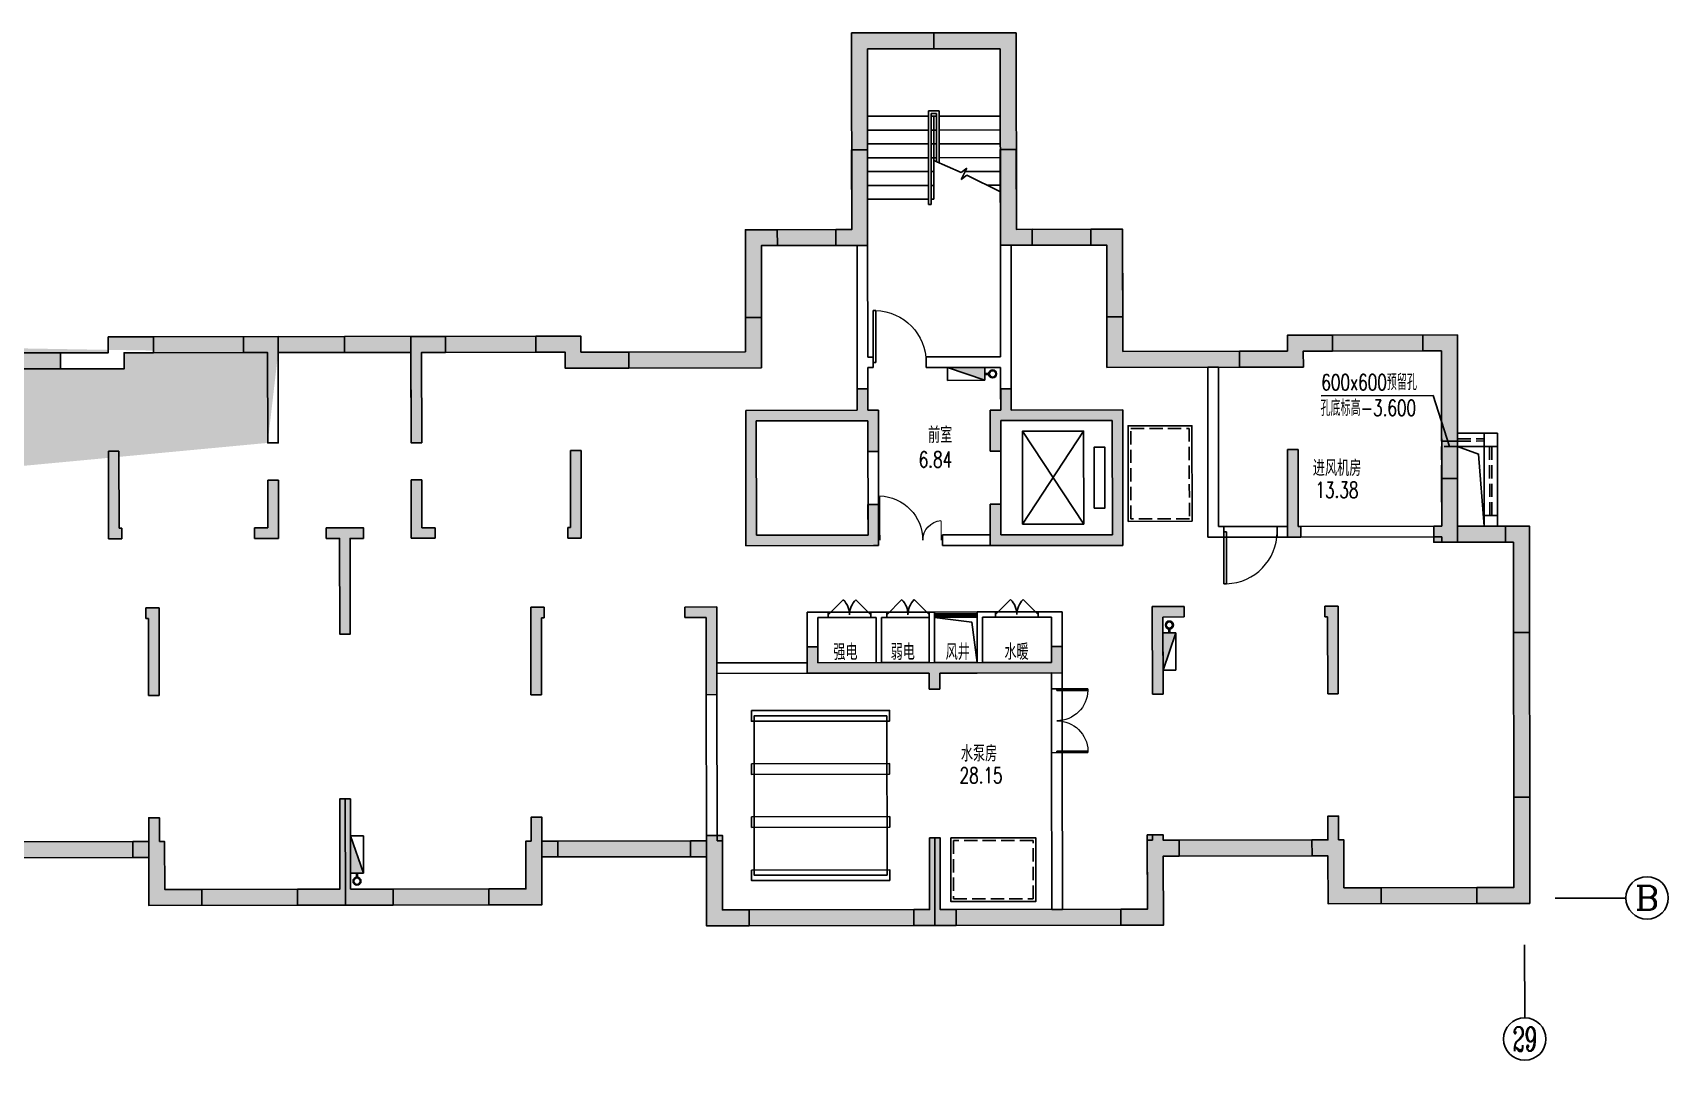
# Model space of a CAD drawing. Extents: x 791398 to 2325386, y -987887 to -518217.
# Drawn here: x 1676130 to 1706922, y -873094 to -853756 of the extents above; entities that cross this region are included whole.
import ezdxf
from ezdxf.enums import TextEntityAlignment as Align

# ---------------------------------------------------------------- set-up
doc = ezdxf.new("R2010")
doc.units = 0
doc.header["$LTSCALE"] = 1000
doc.header["$MEASUREMENT"] = 0
doc.linetypes.add('BORDER', pattern=[1.75, 0.5, -0.25, 0.5, -0.25, 0, -0.25])
doc.linetypes.add('DASH', pattern=[0.35, 0.25, -0.1])
for name, color, linetype in [('AXIS', 3, 'Continuous'), ('AXIS_TEXT', 7, 'Continuous'), ('JPS-J', 6, 'Continuous'), ('JPS-X', 1, 'BORDER'), ('JPS-XHS', 7, 'Continuous'), ('LVTRY', 6, 'Continuous'), ('PUB_DIM', 3, 'Continuous'), ('solid', 253, 'Continuous'), ('SPACE', 7, 'Continuous'), ('STAIR', 9, 'Continuous'), ('TEXT', 7, 'Continuous'), ('WALL', 8, 'Continuous'), ('wall-jg', 1, 'Continuous'), ('WINDOW', 8, 'Continuous')]:
    doc.layers.add(name, color=color, linetype=linetype)
doc.styles.add('_TCH_AXIS', font='COMPLEX', dxfattribs={"bigfont": 'GBCBIG'})
doc.styles.add('_TCH_SPACE', font='SIMPLEX', dxfattribs={"bigfont": 'GBCBIG'})
doc.styles.add('TEXT', font='tjromans.shx', dxfattribs={"width": 0.8, "height": 400, "bigfont": 'tjhztxt.shx'})

# ---------------------------------------------------------------- blocks, each defined once
blk = doc.blocks.new('FF')
at = {"linetype": 'Continuous'}
for radius in [75, 60]:
    blk.add_circle((0, 0), radius, dxfattribs=at)
blk = doc.blocks.new('DXHS')
at = {"layer": 'JPS-XHS'}
blk.add_hatch(color=256, dxfattribs=at).paths.add_polyline_path([(-350, 240), (-350, 0), (350, 0)])
at = {"layer": 'JPS-XHS', "linetype": 'Continuous'}
for p, q in [((-350, 240), (-350, 0)), ((-350, 240), (350, 240)), ((-350, 0), (350, 0)), ((350, 240), (350, 0))]:
    blk.add_line(p, q, dxfattribs=at)
at = {"layer": 'JPS-XHS'}
blk.add_line((-350, 240), (350, 0), dxfattribs=at)
blk = doc.blocks.new('$DorLib2D$00000001')
for p, q in [((0.45, 0.975), (0.5, 0.975)), ((0.45, 0), (0.45, 0.975)), ((0.5, 0), (0.5, 0.975)), ((0.5, 0), (0.45, 0))]:
    blk.add_line(p, q)
at = {"lineweight": 13}
blk.add_arc((0.475, 0), 0.975, 91.4693, 180, dxfattribs=at)
blk = doc.blocks.new('$DorLib2D$00000002')
for p, q in [((-0.5, 0), (-0.5, 0.4875)), ((-0.475, 0.4875), (-0.5, 0.4875)), ((-0.475, 0), (-0.475, 0.4875)), ((0.475, 0), (0.475, 0.4875)), ((0.475, 0.4875), (0.5, 0.4875)), ((0.5, 0), (0.5, 0.4875)), ((-0.5, 0), (-0.475, 0)), ((0.5, 0), (0.475, 0))]:
    blk.add_line(p, q)
at = {"lineweight": 13}
for centre, start, end in [((-0.4875, 0), 0, 88.53072), ((0.4875, 0), 91.46928, 180)]:
    blk.add_arc(centre, 0.4875, start, end, dxfattribs=at)
blk = doc.blocks.new('$DorLib2D$00000116')
at = {"color": 0}
for p, q in [((-0.5, 0), (-0.146, 0.354)), ((0.5, 0), (0.146, 0.354))]:
    blk.add_line(p, q, dxfattribs=at)
for centre, start, end in [((-0.5, 0), 0, 45), ((0.5, 0), 135, 180)]:
    blk.add_arc(centre, 0.5, start, end, dxfattribs=at)
blk = doc.blocks.new('$WINLIB2D$00000001')
for p, q in [((-0.5, 0.5), (0.5, 0.5)), ((-0.5, 0.5), (-0.5, -0.5)), ((0.5, -0.5), (0.5, 0.5)), ((0.5, 0.167), (-0.5, 0.167)), ((0.5, -0.167), (-0.5, -0.167)), ((-0.5, -0.5), (0.5, -0.5))]:
    blk.add_line(p, q)
blk = doc.blocks.new('$DorLib2D$00000025')
at = {"const_width": 0.02}
for points in [[(0.481, -0.001), (0.481, 0.691)], [(-0.481, 0.001), (-0.481, 0.308)]]:
    blk.add_lwpolyline(points, dxfattribs=at)
at = {"lineweight": 13}
for centre, radius, start, end in [((0.505, -0.002), 0.699, 91.9397, 179.7238), ((-0.501, 0.003), 0.307, 359.7899, 85.7508)]:
    blk.add_arc(centre, radius, start, end, dxfattribs=at)

msp = doc.modelspace()

# ---------------------------------------------------------------- hatches: boundary and pattern name
at = {"layer": 'solid'}
h = msp.add_hatch(color=256, dxfattribs=at)
h.paths.add_polyline_path([(1691543, -853760), (1691546, -855960), (1691846, -855959), (1691843, -854059), (1693093, -854058), (1693093, -853758)])
h.paths.add_polyline_path([(1694643, -853756), (1693093, -853758), (1693093, -854058), (1694343, -854056), (1694346, -855956), (1694646, -855956)])
h = msp.add_hatch(color=256, dxfattribs=at)
h.paths.add_polyline_path([(1661051, -859503), (1661701, -859502), (1661701, -859802), (1661351, -859802), (1661354, -861502), (1661054, -861503)])
h.paths.add_polyline_path([(1661356, -863102), (1661506, -863102), (1661506, -863402), (1661056, -863403), (1661055, -862203), (1661355, -862202)], flags=17)
h.paths.add_polyline_path([(1665151, -859797), (1665152, -860097), (1663952, -860098), (1663951, -859798), (1663401, -859799), (1663401, -859499), (1664251, -859498), (1664251, -859798)])
h.paths.add_polyline_path([(1672749, -857786), (1672149, -857787), (1672146, -856187), (1672146, -856187), (1672146, -855987), (1672446, -855987), (1672448, -857487), (1672748, -857486)])
h.paths.add_polyline_path([(1673848, -857485), (1674448, -857484), (1674450, -859134), (1674150, -859134), (1674149, -857784), (1673849, -857785)])
h.paths.add_polyline_path([(1669049, -857791), (1669649, -857790), (1669646, -856190), (1669646, -856190), (1669646, -855990), (1669346, -855991), (1669348, -857491), (1669048, -857491)])
h.paths.add_polyline_path([(1667948, -857493), (1667348, -857494), (1667350, -859144), (1667650, -859143), (1667649, -857793), (1667949, -857793)])
h.paths.add_polyline_path([(1676651, -859781), (1676652, -860081), (1677852, -860079), (1677851, -859779), (1678401, -859778), (1678401, -859478), (1677551, -859479), (1677551, -859779)])
h.paths.add_polyline_path([(1680751, -859475), (1680754, -861475), (1680554, -861475), (1680551, -859775), (1680101, -859776), (1680101, -859476)])
edge = h.paths.add_edge_path()
edge.add_line((1663952, -860098), (1663951, -859798))
edge.add_line((1664251, -859798), (1664251, -859498))
edge.add_line((1680551, -859775), (1680554, -861475))
edge.add_line((1680751, -859775), (1680754, -861475))
edge.add_line((1680754, -861475), (1680554, -861475))
edge.add_line((1660006, -863404), (1660009, -865104))
edge.add_line((1660009, -865104), (1659709, -865104))
edge.add_line((1659709, -865104), (1659706, -863104))
h = msp.add_hatch(color=256, dxfattribs=at)
h.paths.add_polyline_path([(1683251, -859471), (1683254, -861471), (1683454, -861471), (1683451, -859771), (1683901, -859771), (1683901, -859471)])
h.paths.add_polyline_path([(1687351, -859766), (1687352, -860066), (1686152, -860067), (1686151, -859767), (1685601, -859768), (1685601, -859468), (1686451, -859467), (1686451, -859767)])
h.paths.add_polyline_path([(1690148, -857462), (1689548, -857463), (1689550, -859113), (1689850, -859112), (1689849, -857762), (1690149, -857762)])
h.paths.add_polyline_path([(1691249, -857760), (1691849, -857759), (1691846, -856159), (1691846, -856159), (1691846, -855959), (1691546, -855960), (1691548, -857460), (1691248, -857460)])
h.paths.add_polyline_path([(1694949, -857755), (1694349, -857756), (1694346, -856156), (1694346, -856156), (1694346, -855956), (1694646, -855956), (1694648, -857456), (1694948, -857455)])
h.paths.add_polyline_path([(1696048, -857454), (1696648, -857453), (1696650, -859103), (1696350, -859103), (1696349, -857753), (1696049, -857754)])
h.paths.add_polyline_path([(1698851, -859750), (1698852, -860050), (1700052, -860048), (1700051, -859748), (1700601, -859747), (1700601, -859447), (1699751, -859448), (1699751, -859748)])
h = msp.add_hatch(color=256, dxfattribs=at)
h.paths.add_polyline_path([(1672748, -857486), (1672749, -857786), (1673849, -857785), (1673848, -857485)])
h.paths.add_polyline_path([(1676652, -860081), (1676651, -859781), (1674451, -859784), (1674450, -859134), (1674150, -859134), (1674152, -860084)])
h.paths.add_polyline_path([(1678401, -859478), (1678401, -859778), (1680101, -859776), (1680101, -859476)])
h.paths.add_polyline_path([(1680751, -859475), (1680751, -859775), (1682001, -859773), (1682001, -859473)])
h = msp.add_hatch(color=256, dxfattribs=at)
h.paths.add_polyline_path([(1683251, -859771), (1683251, -859471), (1682001, -859473), (1682001, -859773)])
h.paths.add_polyline_path([(1685601, -859768), (1685601, -859468), (1683901, -859471), (1683901, -859771)])
h.paths.add_polyline_path([(1689852, -860062), (1689850, -859112), (1689550, -859113), (1689551, -859763), (1687351, -859766), (1687352, -860066)])
h.paths.add_polyline_path([(1690148, -857462), (1690149, -857762), (1691249, -857760), (1691248, -857460)])
h = msp.add_hatch(color=256, dxfattribs=at)
h.paths.add_polyline_path([(1696048, -857454), (1694948, -857455), (1694949, -857755), (1696049, -857754)])
h.paths.add_polyline_path([(1698851, -859750), (1696651, -859753), (1696650, -859103), (1696350, -859103), (1696352, -860053), (1698852, -860050)])
for points in [[(1702301, -859745), (1702301, -859445), (1700601, -859447), (1700601, -859747)], [(1702951, -859444), (1702301, -859445), (1702301, -859745), (1702651, -859744), (1702654, -861444), (1702954, -861444)], [(1677556, -863279), (1677806, -863279), (1677806, -863079), (1677756, -863079), (1677754, -861629), (1677554, -861629)], [(1686454, -861617), (1686254, -861617), (1686256, -863067), (1686206, -863067), (1686206, -863267), (1686456, -863267)], [(1699956, -863048), (1699954, -861598), (1699754, -861598), (1699756, -863248), (1700006, -863248), (1700006, -863048)], [(1702656, -863044), (1702506, -863045), (1702506, -863345), (1702956, -863344), (1702955, -862144), (1702655, -862144)], [(1704006, -863342), (1703856, -863343), (1703856, -863043), (1704306, -863042), (1704309, -865042), (1704009, -865042)], [(1678508, -864578), (1678258, -864578), (1678258, -864778), (1678308, -864778), (1678310, -866228), (1678510, -866228)], [(1685510, -866218), (1685710, -866218), (1685708, -864768), (1685758, -864768), (1685758, -864568), (1685508, -864568)], [(1689008, -864563), (1688408, -864564), (1688408, -864764), (1688808, -864764), (1688810, -866214), (1689010, -866213)], [(1697408, -864752), (1697808, -864751), (1697808, -864551), (1697208, -864552), (1697210, -866202), (1697410, -866202)], [(1700510, -866197), (1700710, -866197), (1700708, -864547), (1700458, -864547), (1700458, -864747), (1700508, -864747)], [(1690910, -865611), (1690909, -865311), (1690709, -865311), (1690710, -865811), (1693010, -865808), (1693010, -866108), (1693210, -866108), (1693210, -865808), (1695510, -865804), (1695509, -865304), (1695309, -865305), (1695310, -865605)], [(1682113, -868173), (1682115, -869873), (1682915, -869872), (1682916, -870172), (1681116, -870174), (1681115, -869874), (1681915, -869873), (1681913, -868173)], [(1704316, -870142), (1703316, -870143), (1703315, -869843), (1704015, -869842), (1704013, -868142), (1704313, -868142)], [(1678514, -868978), (1678614, -868978), (1678615, -869878), (1679315, -869877), (1679316, -870177), (1678316, -870178), (1678315, -869278), (1678015, -869279), (1678014, -868979), (1678314, -868978), (1678314, -868528), (1678514, -868528)], [(1685514, -868968), (1685414, -868968), (1685415, -869868), (1684715, -869869), (1684716, -870169), (1685716, -870168), (1685715, -869268), (1686015, -869268), (1686014, -868968), (1685714, -868968), (1685714, -868518), (1685514, -868518)], [(1700714, -868947), (1700814, -868947), (1700815, -869847), (1701515, -869846), (1701516, -870146), (1700516, -870147), (1700515, -869247), (1700215, -869248), (1700214, -868948), (1700514, -868947), (1700514, -868497), (1700714, -868497)], [(1688814, -868964), (1688814, -868864), (1689114, -868863), (1689116, -870263), (1689616, -870263), (1689616, -870563), (1688816, -870564), (1688815, -869264), (1688515, -869264), (1688514, -868964)], [(1693516, -870257), (1693216, -870258), (1693214, -868908), (1693014, -868908), (1693016, -870258), (1692716, -870258), (1692716, -870558), (1693516, -870557)], [(1697414, -868852), (1697114, -868852), (1697116, -870252), (1696616, -870253), (1696616, -870553), (1697416, -870552), (1697415, -869252), (1697715, -869251), (1697714, -868951), (1697414, -868952)]]:
    msp.add_hatch(color=256, dxfattribs=at).paths.add_polyline_path(points)
h = msp.add_hatch(color=256, dxfattribs=at)
h.paths.add_polyline_path([(1689553, -860863), (1689556, -863413), (1692056, -863409), (1692055, -862634), (1691855, -862634), (1691856, -863209), (1689756, -863212), (1689753, -861062), (1691853, -861059), (1691854, -861634), (1692054, -861634), (1692053, -860859), (1691853, -860859), (1691852, -860459), (1691652, -860460), (1691653, -860860)])
h.paths.add_polyline_path([(1694352, -860456), (1694353, -860856), (1694153, -860856), (1694154, -861631), (1694354, -861631), (1694353, -861056), (1696453, -861053), (1696456, -863203), (1694356, -863206), (1694355, -862631), (1694155, -862631), (1694156, -863406), (1696656, -863403), (1696653, -860853), (1694553, -860856), (1694552, -860456)])
h = msp.add_hatch(color=256, dxfattribs=at)
h.paths.add_polyline_path([(1704013, -868142), (1704313, -868142), (1704309, -865042), (1704009, -865042)])
h.paths.add_polyline_path([(1702956, -863044), (1702956, -863344), (1703856, -863343), (1703856, -863043)])
h.paths.add_polyline_path([(1702655, -862144), (1702955, -862144), (1702954, -861444), (1702654, -861444)])
h = msp.add_hatch(color=256, dxfattribs=at)
h.paths.add_polyline_path([(1680555, -862175), (1680556, -863075), (1680306, -863076), (1680306, -863276), (1680756, -863275), (1680755, -862175)])
h.paths.add_polyline_path([(1681656, -863074), (1681656, -863274), (1681906, -863274), (1681909, -865073), (1682109, -865073), (1682106, -863273), (1682356, -863273), (1682356, -863073)])
h.paths.add_polyline_path([(1683255, -862171), (1683256, -863271), (1683706, -863271), (1683706, -863071), (1683456, -863071), (1683455, -862171)])
h = msp.add_hatch(color=256, dxfattribs=at)
h.paths.add_polyline_path([(1703315, -869843), (1701515, -869846), (1701516, -870146), (1703316, -870143)])
h.paths.add_polyline_path([(1700214, -868948), (1697714, -868951), (1697715, -869251), (1700215, -869248)])
h.paths.add_polyline_path([(1696616, -870253), (1693516, -870257), (1693516, -870557), (1696616, -870553)])
h = msp.add_hatch(color=256, dxfattribs=at)
h.paths.add_polyline_path([(1679315, -869877), (1679316, -870177), (1681116, -870174), (1681115, -869874)])
h.paths.add_polyline_path([(1675514, -868982), (1675515, -869282), (1678015, -869279), (1678014, -868979)])
h.paths.add_polyline_path([(1674416, -870584), (1674416, -870284), (1671316, -870288), (1671316, -870588)])
h = msp.add_hatch(color=256, dxfattribs=at)
h.paths.add_polyline_path([(1689616, -870263), (1689616, -870563), (1692716, -870558), (1692716, -870258)])
h.paths.add_polyline_path([(1686014, -868968), (1686015, -869268), (1688515, -869264), (1688514, -868964)])
h.paths.add_polyline_path([(1684716, -870169), (1684715, -869869), (1682915, -869872), (1682916, -870172)])

# ---------------------------------------------------------------- linework, layer by layer
at = {"layer": 'AXIS'}
for p, q in [((1704792, -870041), (1706122, -870040)), ((1704217, -870924), (1704219, -872294))]:
    msp.add_line(p, q, dxfattribs=at)
for centre in [(1706522, -870039), (1704219, -872694)]:
    msp.add_circle(centre, 400, dxfattribs=at)
at = {"layer": 'JPS-J'}
for points in [[(1689661, -866513), (1689661, -866713), (1692261, -866709), (1692261, -866509)], [(1692211, -866609), (1689711, -866612), (1689715, -869612), (1692215, -869609)], [(1689662, -867513), (1689662, -867713), (1692262, -867709), (1692262, -867509)], [(1689664, -868513), (1689664, -868713), (1692264, -868709), (1692264, -868509)], [(1689665, -869513), (1689665, -869713), (1692265, -869709), (1692265, -869509)]]:
    msp.add_lwpolyline(points, close=True, dxfattribs=at)
at = {"layer": 'JPS-X', "const_width": 50}
for points in [[(1694127, -860176), (1694052, -860176)], [(1697529, -864977), (1697529, -865052)], [(1682235, -869648), (1682235, -869573)]]:
    msp.add_lwpolyline(points, dxfattribs=at)
at = {"layer": 'LVTRY'}
msp.add_lwpolyline([(1693910, -865607), (1693811, -864851), (1693108, -864758)], dxfattribs=at)
at = {"layer": 'PUB_DIM'}
msp.add_lwpolyline([(1702800, -861544), (1702493, -860584), (1700386, -860587)], dxfattribs=at)
at = {"layer": 'solid'}
for p, q in [((1693093, -854058), (1693093, -853758)), ((1682001, -859773), (1682001, -859473)), ((1682001, -859773), (1682001, -859473)), ((1682016, -870173), (1682013, -868173)), ((1682016, -870173), (1682013, -868173)), ((1693116, -870558), (1693114, -868908)), ((1678315, -869278), (1678314, -868978)), ((1685715, -869268), (1685714, -868968)), ((1688815, -869264), (1688814, -868964))]:
    msp.add_line(p, q, dxfattribs=at)
at = {"layer": 'STAIR'}
for p, q in [((1692995, -855328), (1691845, -855329)), ((1692995, -855228), (1693195, -855228)), ((1692995, -855228), (1692997, -856988)), ((1693045, -855278), (1693047, -856988)), ((1693045, -855278), (1693145, -855278)), ((1693095, -855328), (1693045, -855328)), ((1693095, -855328), (1693096, -856161)), ((1693095, -855328), (1693145, -855328)), ((1693095, -855328), (1693097, -856888)), ((1693145, -855278), (1693146, -856183)), ((1693195, -855228), (1693196, -856206)), ((1693195, -855328), (1694345, -855326)), ((1692996, -855588), (1691846, -855589)), ((1693096, -855588), (1693046, -855588)), ((1693096, -855588), (1693146, -855588)), ((1693196, -855588), (1694346, -855586)), ((1692996, -855848), (1691846, -855849)), ((1693096, -855848), (1693046, -855848)), ((1693096, -855848), (1693146, -855848)), ((1693196, -855848), (1694346, -855846)), ((1692996, -856108), (1691846, -856109)), ((1693096, -856108), (1693046, -856108)), ((1693096, -856108), (1693146, -856108)), ((1693607, -856385), (1693096, -856161)), ((1693196, -856108), (1694346, -856106)), ((1693714, -856304), (1693607, -856385)), ((1693608, -856520), (1693714, -856304)), ((1692997, -856368), (1691847, -856369)), ((1692997, -856628), (1691847, -856629)), ((1693097, -856368), (1693047, -856368)), ((1693097, -856628), (1693047, -856628)), ((1693715, -856438), (1693608, -856520)), ((1693683, -856367), (1694347, -856366)), ((1694347, -856752), (1693715, -856438)), ((1694094, -856626), (1694347, -856626)), ((1692997, -856888), (1691847, -856889)), ((1693097, -856888), (1693047, -856888)), ((1693047, -856988), (1692997, -856988)), ((1695916, -863004), (1694763, -861255)), ((1695913, -861254), (1694766, -863005)), ((1694354, -861631), (1694355, -862631)), ((1699556, -863049), (1698556, -863050)), ((1698556, -863250), (1699556, -863249)), ((1691908, -864659), (1691108, -864661)), ((1691108, -864761), (1691908, -864759)), ((1692208, -864659), (1693008, -864658)), ((1692208, -864759), (1693008, -864758)), ((1695058, -864655), (1694258, -864656)), ((1694258, -864756), (1695058, -864755)), ((1695312, -867305), (1695310, -866105)), ((1695510, -866104), (1695512, -867304))]:
    msp.add_line(p, q, dxfattribs=at)
for points in [[(1697956, -862951), (1696756, -862953), (1696753, -861153), (1697953, -861151)], [(1694766, -863005), (1694763, -861255), (1695913, -861254), (1695916, -863004)], [(1696115, -862704), (1696114, -861554), (1696314, -861553), (1696315, -862703)], [(1693414, -868907), (1693416, -870107), (1695016, -870105), (1695014, -868905)]]:
    msp.add_lwpolyline(points, close=True, dxfattribs=at)
at = {"layer": 'STAIR', "linetype": 'DASH'}
for points in [[(1697906, -862901), (1696806, -862903), (1696803, -861203), (1697903, -861201)], [(1702654, -861544), (1702655, -862144), (1702955, -862144), (1702954, -861544)], [(1693464, -868957), (1693466, -870057), (1694966, -870055), (1694964, -868955)]]:
    msp.add_lwpolyline(points, close=True, dxfattribs=at)
at = {"layer": 'STAIR'}
msp.add_lwpolyline([(1703456, -863043), (1703349, -861685), (1702954, -861544)], dxfattribs=at)
at = {"layer": 'WALL'}
for p, q in [((1691649, -857760), (1691849, -857759)), ((1691652, -859960), (1691649, -857760)), ((1691852, -859859), (1691849, -857759)), ((1694349, -857756), (1694352, -859856)), ((1694549, -857756), (1694349, -857756)), ((1694549, -857756), (1694552, -859956)), ((1691653, -860860), (1691652, -859960)), ((1691952, -859859), (1691852, -859859)), ((1691952, -860059), (1691952, -859859)), ((1694352, -859856), (1692952, -859858)), ((1692952, -859858), (1692952, -860058)), ((1694552, -859956), (1694553, -860856)), ((1691852, -860059), (1691952, -860059)), ((1691853, -860859), (1691852, -860059)), ((1692952, -860058), (1694352, -860056)), ((1694352, -860056), (1694353, -860856)), ((1698252, -860051), (1698452, -860050)), ((1698256, -863251), (1698252, -860051)), ((1698456, -863050), (1698452, -860050)), ((1691653, -860860), (1689553, -860863)), ((1689553, -860863), (1689556, -863413)), ((1692053, -860859), (1691853, -860859)), ((1692053, -860859), (1692056, -863209)), ((1694153, -860856), (1694353, -860856)), ((1694153, -860856), (1694154, -861631)), ((1694553, -860856), (1696653, -860853)), ((1696653, -860853), (1696656, -863403)), ((1691753, -861060), (1689753, -861062)), ((1689753, -861062), (1689756, -863212)), ((1691853, -861059), (1691753, -861060)), ((1691853, -861059), (1691856, -863209)), ((1694353, -861056), (1694453, -861056)), ((1694354, -861631), (1694353, -861056)), ((1694453, -861056), (1696453, -861053)), ((1696453, -861053), (1696456, -863203)), ((1694154, -861631), (1694354, -861631)), ((1699756, -863048), (1699754, -861598)), ((1699754, -861598), (1699954, -861598)), ((1699956, -863048), (1699954, -861598)), ((1694355, -862631), (1694155, -862631)), ((1694155, -862631), (1694156, -863206)), ((1694356, -863206), (1694355, -862631)), ((1698556, -863050), (1698456, -863050)), ((1698556, -863250), (1698556, -863050)), ((1699756, -863048), (1699556, -863049)), ((1699556, -863049), (1699556, -863249)), ((1702506, -863045), (1699956, -863048)), ((1702506, -863245), (1702506, -863045)), ((1689756, -863212), (1691856, -863209)), ((1692056, -863409), (1692056, -863209)), ((1694156, -863206), (1693256, -863208)), ((1693256, -863208), (1693256, -863408)), ((1693256, -863408), (1694256, -863406)), ((1696656, -863403), (1694249, -863406)), ((1696456, -863203), (1694356, -863206)), ((1698256, -863251), (1698556, -863250)), ((1699556, -863249), (1699856, -863248)), ((1702506, -863245), (1699856, -863248)), ((1689556, -863413), (1691964, -863409)), ((1691956, -863409), (1692056, -863409)), ((1691108, -864661), (1690708, -864661)), ((1690708, -864661), (1690710, -865611)), ((1690908, -864761), (1691108, -864761)), ((1690908, -864761), (1690910, -865611)), ((1691108, -864761), (1691108, -864661)), ((1692008, -864659), (1691908, -864659)), ((1691908, -864659), (1691908, -864759)), ((1691908, -864759), (1692008, -864759)), ((1692208, -864659), (1692008, -864659)), ((1692008, -864759), (1692010, -865609)), ((1692108, -864759), (1692110, -865609)), ((1692108, -864759), (1692208, -864759)), ((1692208, -864759), (1692208, -864659)), ((1693108, -864658), (1693008, -864658)), ((1693008, -864658), (1693008, -864758)), ((1693008, -864758), (1693010, -865608)), ((1693108, -864758), (1693108, -864658)), ((1693108, -864758), (1693110, -865608)), ((1694258, -864656), (1693908, -864657)), ((1693908, -864657), (1693908, -864757)), ((1693908, -864757), (1693910, -865607)), ((1694008, -864756), (1694258, -864756)), ((1694008, -864756), (1694010, -865606)), ((1694258, -864756), (1694258, -864656)), ((1695508, -864654), (1695058, -864655)), ((1695058, -864655), (1695058, -864755)), ((1695058, -864755), (1695308, -864755)), ((1695308, -864755), (1695310, -865605)), ((1695508, -864654), (1695510, -865704)), ((1690710, -865611), (1689010, -865613)), ((1689010, -865813), (1689010, -865613)), ((1690810, -865811), (1689010, -865813)), ((1692010, -865809), (1690810, -865811)), ((1692010, -865609), (1690910, -865611)), ((1693010, -865808), (1692010, -865809)), ((1693010, -865608), (1692110, -865609)), ((1693010, -865808), (1693010, -866108)), ((1693010, -865808), (1693010, -865808)), ((1693910, -865607), (1693110, -865608)), ((1693110, -865608), (1693110, -865608)), ((1693910, -865807), (1693210, -865808)), ((1693210, -865808), (1693210, -866108)), ((1695310, -865805), (1693910, -865807)), ((1695310, -865605), (1694010, -865606)), ((1695310, -865805), (1695310, -866105)), ((1695510, -866104), (1695510, -865704)), ((1693210, -866108), (1693010, -866108)), ((1695310, -866105), (1695510, -866104)), ((1689010, -866213), (1688810, -866214)), ((1688810, -866214), (1688814, -868864)), ((1689010, -866213), (1689014, -868863)), ((1695512, -867304), (1695312, -867305)), ((1695312, -867305), (1695316, -870255)), ((1695516, -870254), (1695512, -867304)), ((1689014, -868863), (1688814, -868864)), ((1695316, -870255), (1695516, -870254))]:
    msp.add_line(p, q, dxfattribs=at)
msp.add_lwpolyline([(1702954, -861294), (1703704, -861293), (1703706, -863043)], dxfattribs=at)
msp.add_lwpolyline([(1702956, -863044), (1702954, -861544), (1703454, -861543), (1703456, -863043)], close=True, dxfattribs=at)
at = {"layer": 'wall-jg'}
for p, q in [((1691543, -853760), (1694643, -853756)), ((1691548, -857460), (1691543, -853760)), ((1694643, -853756), (1694648, -857456)), ((1691843, -854059), (1694343, -854056)), ((1691849, -857759), (1691843, -854059)), ((1694343, -854056), (1694349, -857756)), ((1689548, -857463), (1691548, -857460)), ((1689551, -859763), (1689548, -857463)), ((1694648, -857456), (1696648, -857453)), ((1696648, -857453), (1696651, -859753)), ((1689849, -857762), (1691849, -857759)), ((1689852, -860062), (1689849, -857762)), ((1694349, -857756), (1696349, -857753)), ((1696349, -857753), (1696352, -860053)), ((1682001, -859473), (1677551, -859479)), ((1677551, -859479), (1677551, -859779)), ((1682001, -859473), (1686451, -859467)), ((1686451, -859467), (1686451, -859767)), ((1699751, -859448), (1702951, -859444)), ((1702951, -859444), (1702956, -863044)), ((1677551, -859779), (1674451, -859784)), ((1680551, -859775), (1677851, -859779)), ((1677851, -859779), (1677852, -860079)), ((1680551, -859775), (1680554, -861475)), ((1680551, -859775), (1680554, -861475)), ((1682001, -859773), (1680751, -859775)), ((1680751, -859775), (1680754, -861475)), ((1680751, -859775), (1680754, -861475)), ((1682001, -859773), (1683251, -859771)), ((1683251, -859771), (1683254, -861471)), ((1683251, -859771), (1683254, -861471)), ((1683451, -859771), (1686151, -859767)), ((1683451, -859771), (1683454, -861471)), ((1683451, -859771), (1683454, -861471)), ((1686151, -859767), (1686152, -860067)), ((1686451, -859767), (1689551, -859763)), ((1696651, -859753), (1699751, -859748)), ((1700051, -859748), (1702651, -859744)), ((1700052, -860048), (1700051, -859748)), ((1702651, -859744), (1702656, -863044)), ((1677852, -860079), (1674152, -860084)), ((1686152, -860067), (1689852, -860062)), ((1696352, -860053), (1700052, -860048)), ((1691852, -860459), (1691652, -860460)), ((1691652, -860460), (1691653, -860860)), ((1691853, -860859), (1691852, -860459)), ((1694352, -860456), (1694353, -860856)), ((1694552, -860456), (1694352, -860456)), ((1694553, -860856), (1694552, -860456)), ((1691653, -860860), (1689553, -860863)), ((1689556, -863413), (1689553, -860863)), ((1692053, -860859), (1691853, -860859)), ((1692054, -861634), (1692053, -860859)), ((1694153, -860856), (1694353, -860856)), ((1694154, -861631), (1694153, -860856)), ((1694553, -860856), (1696653, -860853)), ((1696656, -863403), (1696653, -860853)), ((1689753, -861062), (1691853, -861059)), ((1689756, -863212), (1689753, -861062)), ((1691853, -861059), (1691854, -861634)), ((1696453, -861053), (1694353, -861056)), ((1694353, -861056), (1694354, -861631)), ((1696456, -863203), (1696453, -861053)), ((1680754, -861475), (1680554, -861475)), ((1683254, -861471), (1683454, -861471)), ((1677556, -863279), (1677554, -861629)), ((1677554, -861629), (1677754, -861629)), ((1677754, -861629), (1677756, -863079)), ((1686254, -861617), (1686256, -863067)), ((1686454, -861617), (1686254, -861617)), ((1686456, -863267), (1686454, -861617)), ((1692054, -861634), (1691854, -861634)), ((1694154, -861631), (1694354, -861631)), ((1699754, -861598), (1699954, -861598)), ((1699756, -863248), (1699754, -861598)), ((1699954, -861598), (1699956, -863048)), ((1680555, -862175), (1680556, -863075)), ((1680555, -862175), (1680755, -862175)), ((1680755, -862175), (1680756, -863275)), ((1683455, -862171), (1683255, -862171)), ((1683255, -862171), (1683256, -863271)), ((1683455, -862171), (1683456, -863071)), ((1692055, -862634), (1691855, -862634)), ((1691855, -862634), (1691856, -863209)), ((1692056, -863409), (1692055, -862634)), ((1694155, -862631), (1694355, -862631)), ((1694156, -863406), (1694155, -862631)), ((1694355, -862631), (1694356, -863206)), ((1677756, -863079), (1677806, -863079)), ((1677806, -863079), (1677806, -863279)), ((1680306, -863076), (1680556, -863075)), ((1680306, -863076), (1680306, -863276)), ((1683706, -863071), (1683456, -863071)), ((1683706, -863071), (1683706, -863271)), ((1686256, -863067), (1686206, -863067)), ((1686206, -863067), (1686206, -863267)), ((1699956, -863048), (1700006, -863048)), ((1700006, -863048), (1700006, -863248)), ((1702956, -863044), (1704306, -863042)), ((1704306, -863042), (1704316, -870142)), ((1677806, -863279), (1677556, -863279)), ((1680306, -863276), (1680756, -863275)), ((1683706, -863271), (1683256, -863271)), ((1686206, -863267), (1686456, -863267)), ((1689756, -863212), (1691856, -863209)), ((1696656, -863403), (1694156, -863406)), ((1696456, -863203), (1694356, -863206)), ((1700006, -863248), (1699756, -863248)), ((1702656, -863244), (1702656, -863344)), ((1702656, -863344), (1704006, -863342)), ((1704006, -863342), (1704015, -869842)), ((1689556, -863413), (1692056, -863409)), ((1678258, -864578), (1678508, -864578)), ((1678258, -864578), (1678258, -864778)), ((1678508, -864578), (1678510, -866228)), ((1685508, -864568), (1685510, -866218)), ((1685758, -864568), (1685508, -864568)), ((1685758, -864568), (1685758, -864768)), ((1689008, -864563), (1688408, -864564)), ((1688408, -864764), (1688408, -864564)), ((1689008, -864563), (1689010, -866213)), ((1697208, -864552), (1697808, -864551)), ((1697208, -864552), (1697210, -866202)), ((1697808, -864751), (1697808, -864551)), ((1700458, -864547), (1700458, -864747)), ((1700458, -864547), (1700708, -864547)), ((1700708, -864547), (1700710, -866197)), ((1678258, -864778), (1678308, -864778)), ((1678310, -866228), (1678308, -864778)), ((1685758, -864768), (1685708, -864768)), ((1685710, -866218), (1685708, -864768)), ((1688808, -864764), (1688408, -864764)), ((1688808, -864764), (1688810, -866214)), ((1697408, -864752), (1697808, -864751)), ((1697408, -864752), (1697410, -866202)), ((1700458, -864747), (1700508, -864747)), ((1700510, -866197), (1700508, -864747)), ((1690909, -865311), (1690709, -865311)), ((1690710, -865811), (1690709, -865311)), ((1690910, -865611), (1690909, -865311)), ((1695509, -865304), (1695309, -865305)), ((1695310, -865605), (1695309, -865305)), ((1695510, -865804), (1695509, -865304)), ((1693010, -865808), (1690710, -865811)), ((1695310, -865605), (1690910, -865611)), ((1693010, -865808), (1693010, -866108)), ((1693210, -865808), (1695510, -865804)), ((1693210, -865808), (1693210, -866108)), ((1704010, -865842), (1704010, -865842)), ((1704010, -866042), (1704010, -865842)), ((1693210, -866108), (1693010, -866108)), ((1704010, -866042), (1704010, -866042)), ((1678310, -866228), (1678510, -866228)), ((1685710, -866218), (1685510, -866218)), ((1689010, -866213), (1688810, -866214)), ((1697210, -866202), (1697410, -866202)), ((1700510, -866197), (1700710, -866197)), ((1681913, -868173), (1682013, -868173)), ((1681915, -869873), (1681913, -868173)), ((1682113, -868173), (1682013, -868173)), ((1682115, -869873), (1682113, -868173)), ((1678314, -868528), (1678514, -868528)), ((1678314, -868978), (1678314, -868528)), ((1678514, -868978), (1678514, -868528)), ((1685514, -868968), (1685514, -868518)), ((1685714, -868518), (1685514, -868518)), ((1685714, -868968), (1685714, -868518)), ((1700514, -868947), (1700514, -868497)), ((1700514, -868497), (1700714, -868497)), ((1700714, -868947), (1700714, -868497)), ((1693016, -870258), (1693014, -868908)), ((1693014, -868908), (1693214, -868908)), ((1693216, -870258), (1693214, -868908)), ((1700514, -868947), (1697414, -868952)), ((1700814, -868947), (1700714, -868947)), ((1700815, -869847), (1700814, -868947)), ((1675214, -868983), (1678314, -868978)), ((1678514, -868978), (1678614, -868978)), ((1678614, -868978), (1678615, -869878)), ((1685514, -868968), (1685414, -868968)), ((1685414, -868968), (1685415, -869868)), ((1688814, -868964), (1685714, -868968)), ((1689114, -868963), (1689014, -868963)), ((1689116, -870263), (1689114, -868963)), ((1697114, -868952), (1697116, -870252)), ((1697214, -868952), (1697114, -868952)), ((1700515, -869247), (1697415, -869252)), ((1697415, -869252), (1697416, -870552)), ((1700516, -870147), (1700515, -869247)), ((1675215, -869283), (1678315, -869278)), ((1678315, -869278), (1678316, -870178)), ((1688815, -869264), (1685715, -869268)), ((1685715, -869268), (1685716, -870168)), ((1688815, -869264), (1688816, -870564)), ((1681915, -869873), (1678615, -869878)), ((1682115, -869873), (1685415, -869868)), ((1704015, -869842), (1700815, -869847)), ((1682016, -870173), (1678316, -870178)), ((1682016, -870173), (1685716, -870168)), ((1704316, -870142), (1700516, -870147)), ((1693016, -870258), (1689116, -870263)), ((1697116, -870252), (1693216, -870258)), ((1697416, -870552), (1688816, -870564))]:
    msp.add_line(p, q, dxfattribs=at)
for points in [[(1691249, -857760), (1691849, -857759), (1691846, -856159), (1691846, -856159), (1691846, -855959), (1691546, -855960), (1691548, -857460), (1691248, -857460)], [(1694949, -857755), (1694349, -857756), (1694346, -856156), (1694346, -856156), (1694346, -855956), (1694646, -855956), (1694648, -857456), (1694948, -857455)], [(1676651, -859781), (1676652, -860081), (1677852, -860079), (1677851, -859779), (1678401, -859778), (1678401, -859478), (1677551, -859479), (1677551, -859779)], [(1687351, -859766), (1687352, -860066), (1686152, -860067), (1686151, -859767), (1685601, -859768), (1685601, -859468), (1686451, -859467), (1686451, -859767)], [(1698851, -859750), (1698852, -860050), (1700052, -860048), (1700051, -859748), (1700601, -859747), (1700601, -859447), (1699751, -859448), (1699751, -859748)], [(1702951, -859444), (1702301, -859445), (1702301, -859745), (1702651, -859744), (1702654, -861444), (1702954, -861444)], [(1702656, -863044), (1702506, -863045), (1702506, -863345), (1702956, -863344), (1702955, -862144), (1702655, -862144)]]:
    msp.add_lwpolyline(points, close=True, dxfattribs=at)
for points in [[(1690148, -857462), (1689548, -857463), (1689550, -859113), (1689850, -859112), (1689849, -857762), (1690149, -857762), (1690148, -857462)], [(1696048, -857454), (1696648, -857453), (1696650, -859103), (1696350, -859103), (1696349, -857753), (1696049, -857754), (1696048, -857454)], [(1680751, -859475), (1680754, -861475), (1680554, -861475), (1680551, -859775), (1680101, -859776), (1680101, -859476), (1680751, -859475)], [(1683251, -859471), (1683254, -861471), (1683454, -861471), (1683451, -859771), (1683901, -859771), (1683901, -859471), (1683251, -859471)], [(1681656, -863074), (1682356, -863073), (1682356, -863273), (1682106, -863273), (1682109, -865073), (1681909, -865073), (1681906, -863274), (1681656, -863274), (1681656, -863074)], [(1702656, -863044), (1702506, -863045), (1702506, -863245), (1702656, -863244)], [(1704006, -863342), (1703856, -863343), (1703856, -863043), (1704306, -863042), (1704309, -865042), (1704009, -865042), (1704006, -863342)], [(1682113, -868173), (1682115, -869873), (1682915, -869872), (1682916, -870172), (1681116, -870174), (1681115, -869874), (1681915, -869873), (1681913, -868173), (1682113, -868173)], [(1704316, -870142), (1703316, -870143), (1703315, -869843), (1704015, -869842), (1704013, -868142), (1704313, -868142), (1704316, -870142)], [(1678514, -868978), (1678614, -868978), (1678615, -869878), (1679315, -869877), (1679316, -870177), (1678316, -870178), (1678315, -869278), (1678015, -869279), (1678014, -868979), (1678314, -868978), (1678314, -868528), (1678514, -868528), (1678514, -868978)], [(1685514, -868968), (1685414, -868968), (1685415, -869868), (1684715, -869869), (1684716, -870169), (1685716, -870168), (1685715, -869268), (1686015, -869268), (1686014, -868968), (1685714, -868968), (1685714, -868518), (1685514, -868518), (1685514, -868968)], [(1700714, -868947), (1700814, -868947), (1700815, -869847), (1701515, -869846), (1701516, -870146), (1700516, -870147), (1700515, -869247), (1700215, -869248), (1700214, -868948), (1700514, -868947), (1700514, -868497), (1700714, -868497), (1700714, -868947)], [(1688814, -868964), (1688814, -868864), (1689114, -868863), (1689116, -870263), (1689616, -870263), (1689616, -870563), (1688816, -870564), (1688815, -869264), (1688515, -869264), (1688514, -868964), (1688814, -868964)], [(1688814, -868964), (1688814, -868864), (1689014, -868863), (1689014, -868963)], [(1693516, -870257), (1693216, -870258), (1693214, -868908), (1693014, -868908), (1693016, -870258), (1692716, -870258), (1692716, -870558), (1693516, -870557), (1693516, -870257)], [(1697414, -868852), (1697114, -868852), (1697116, -870252), (1696616, -870253), (1696616, -870553), (1697416, -870552), (1697415, -869252), (1697715, -869251), (1697714, -868951), (1697414, -868952), (1697414, -868852)], [(1697414, -868952), (1697414, -868852), (1697214, -868852), (1697214, -868952)]]:
    msp.add_lwpolyline(points, dxfattribs=at)
at = {"layer": 'WINDOW', "linetype": 'DASH'}
for p, q in [((1702954, -861294), (1702954, -861544)), ((1702954, -861398), (1703454, -861397)), ((1702954, -861440), (1703454, -861439)), ((1703454, -861293), (1703454, -861543)), ((1703704, -861543), (1703454, -861543)), ((1703558, -861543), (1703560, -862843)), ((1703600, -861543), (1703602, -862843)), ((1694354, -861631), (1694154, -861631)), ((1694155, -862631), (1694355, -862631)), ((1703706, -862843), (1703456, -862843))]:
    msp.add_line(p, q, dxfattribs=at)

# ---------------------------------------------------------------- block references
at = {"layer": 'JPS-X', "xscale": -1}
for p, rotation in [((1694202, -860176), 0.08008398294280461), ((1697529, -864902), 90.0800839829428)]:
    msp.add_blockref('FF', p, dxfattribs=dict(at, rotation=rotation))
at = {"layer": 'JPS-X', "rotation": 90.08008398294277}
msp.add_blockref('FF', (1682235, -869723), dxfattribs=at)
at = {"layer": 'JPS-XHS'}
for p, rotation in [((1693702, -860057), 180.0800839829428), ((1697409, -865402), 270.0800839829428)]:
    msp.add_blockref('DXHS', p, dxfattribs=dict(at, rotation=rotation))
at = {"layer": 'JPS-XHS', "xscale": -1, "rotation": 270.0800839829428}
msp.add_blockref('DXHS', (1682115, -869223), dxfattribs=at)
at = {"layer": 'WINDOW'}
for name, p, xscale, yscale, zscale, rotation in [('$DorLib2D$00000001', (1692452, -859959), -1000, 1000, -1000, 0.08008398293799762), ('$DorLib2D$00000025', (1692656, -863308), -1200, 1200, -1200, 0.0800839829405846), ('$DorLib2D$00000001', (1699056, -863149), 1000, 1000, 1000, 180.0800839827019), ('$DorLib2D$00000116', (1691508, -864710), 800, -800, 800, 180.0800839829387), ('$DorLib2D$00000116', (1692608, -864708), -800, -800, -800, 180.0800839829353), ('$DorLib2D$00000116', (1694658, -864706), 800, -800, 800, 180.0800839829375), ('$WINLIB2D$00000001', (1693508, -864707), 800, 100, 800, 180.0800839829405), ('$DorLib2D$00000002', (1695411, -866704), -1200, 1200, -1200, 270.0800839829413)]:
    msp.add_blockref(name, p, dxfattribs=dict(at, xscale=xscale, yscale=yscale, zscale=zscale, rotation=rotation))

# ---------------------------------------------------------------- texts
at = {"layer": 'AXIS_TEXT', "style": '_TCH_AXIS'}
for s, height, width, p, p2 in [('B', 453, 1.235294, (1706296, -870265), (1706748, -870265)), ('29', 452.5, 0.617647, (1703993, -872920), (1704446, -872920))]:
    msp.add_text(s, height=height, dxfattribs=dict(at, width=width)).set_placement(p, p2, align=Align.FIT)
at = {"layer": 'SPACE', "style": '_TCH_SPACE'}
for s, height, width, p in [('600x600预留孔', 300, 0.7, (1700390, -860485)), ('孔底标高-3.600', 300, 0.7, (1700374, -860969)), ('6.84', 297.5, 0.705882, (1692810, -861936)), ('13.38', 297.5, 0.705882, (1700279, -862509)), ('28.15', 297.5, 0.705882, (1693579, -867881))]:
    msp.add_text(s, height=height, rotation=0.0801, dxfattribs=dict(at, width=width)).set_placement(p)
at = {"layer": 'TEXT', "style": 'TEXT', "width": 0.8}
for s, p in [('前室', (1692986, -861476)), ('进风机房', (1700231, -862100)), ('强电', (1691202, -865561)), ('弱电', (1692282, -865560)), ('风井', (1693317, -865559)), ('水暖', (1694424, -865557)), ('水泵房', (1693604, -867472))]:
    msp.add_text(s, height=300, rotation=0.0801, dxfattribs=at).set_placement(p)

doc.saveas('drawing.dxf')
